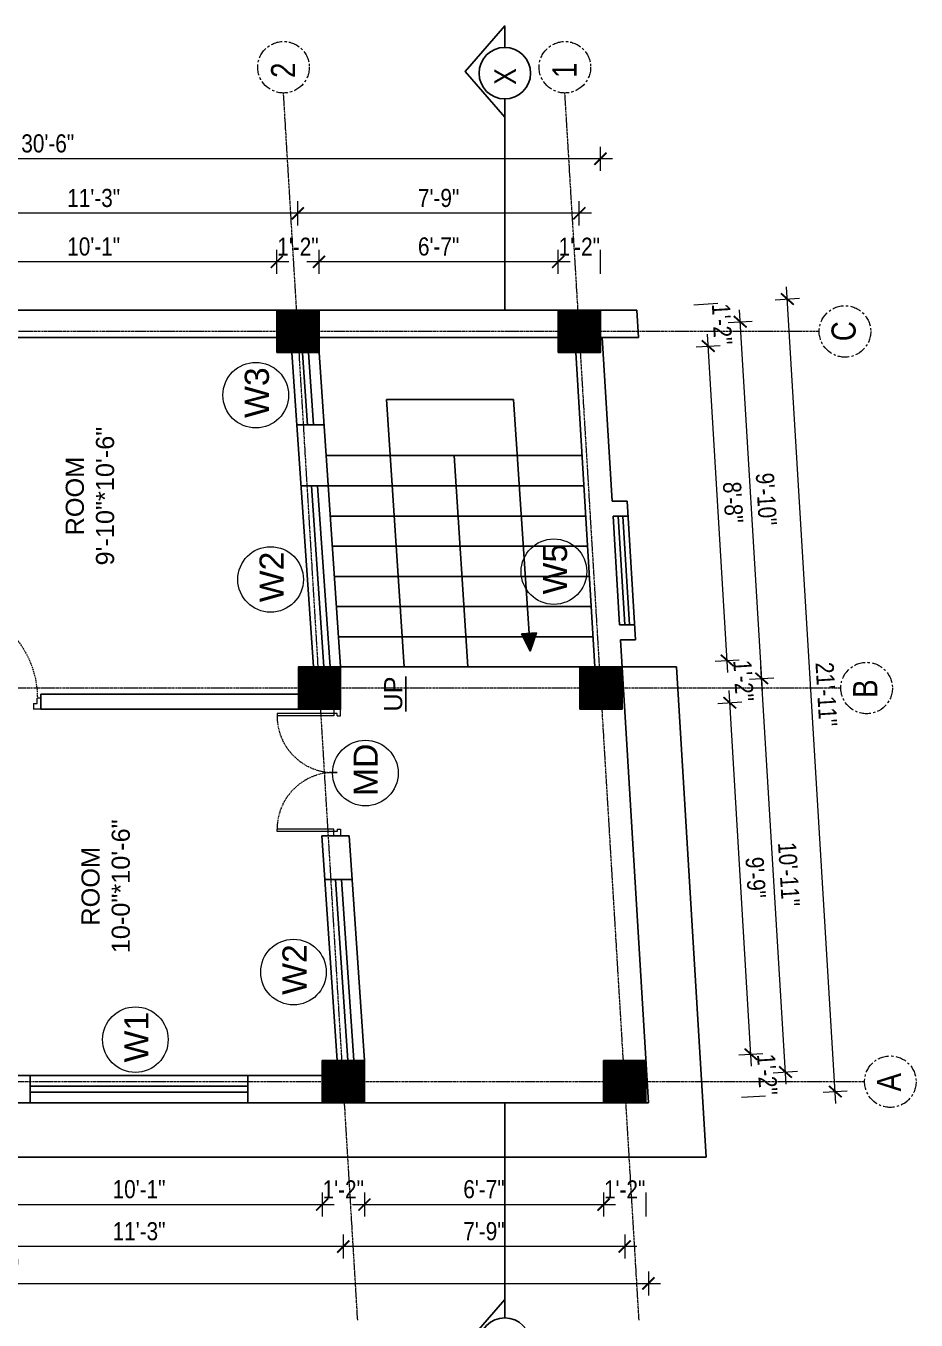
# Model space of a CAD drawing. Header units: inches. Extents: x -10117506 to -5032697, y -6529230 to -3253155.
# Drawn here: x -5060115 to -5059820.3, y -3255566.9 to -3255138.1 of the extents above; entities that cross this region are included whole.
import ezdxf

# ---------------------------------------------------------------- set-up
doc = ezdxf.new("R2010")
doc.units = ezdxf.units.IN
doc.header["$LTSCALE"] = 2
doc.header["$MEASUREMENT"] = 0
doc.header["$PDMODE"] = 34
doc.linetypes.add('CENTER', pattern=[2, 1.25, -0.25, 0.25, -0.25])
doc.linetypes.add('HIDDEN', pattern=[0.375, 0.25, -0.125])
doc.layers.get('0').update_dxf_attribs({"linetype": 'CONTINUOUS'})
doc.layers.get('DEFPOINTS').update_dxf_attribs({"color": 141, "linetype": 'CONTINUOUS'})
doc.layers.add('A-Hatch', color=7, linetype='CONTINUOUS')
for name, color, linetype, lineweight in [('Annotate-Lite.w', 177, 'CONTINUOUS', 9), ('Annotations-Bold.w', 177, 'CONTINUOUS', 13), ('DIM 1-100', 4, 'CONTINUOUS', 13), ('Door-Window.w', 4, 'CONTINUOUS', 15), ('TEXT', 181, 'CONTINUOUS', 25)]:
    doc.layers.add(name, color=color, linetype=linetype, lineweight=lineweight)
doc.styles.add('ARAIL', font='ARIALN.TTF')
doc.styles.add('arial.', font='arial.ttf')
doc.styles.add('gaurav', font='arial.ttf')
doc.styles.get("Standard").update_dxf_attribs({"font": 'ARIALN.TTF'})
doc.dimstyles.new('1 by 96', dxfattribs={"dimtxt": 6, "dimasz": 4, "dimexe": 4, "dimexo": 4, "dimgap": 2, "dimtad": 1, "dimdec": 0, "dimzin": 0, "dimdsep": 46, "dimlunit": 4, "dimtxsty": 'Standard', "dimblk": 'ARCHTICK', "dimcen": 0, "dimdle": 4, "dimadec": 0, "dimazin": 0, "dimtfac": 1, "dimtdec": 0, "dimtix": 1, "dimtofl": 0, "dimtmove": 1, "dimatfit": 3, "dimldrblk": 'ARCHTICK', "dimfxl": 4, "dimfxlon": 1, "dimtolj": 1, "dimtzin": 0, "dimlwd": -1, "dimlwe": -1, "dimarcsym": 0})

# ---------------------------------------------------------------- blocks, each defined once
blk = doc.blocks.new('FDFDRE')
at = {"ltscale": 3}
for p, q in [((165701.11, -58637.82), (165701.1, -58641.5)), ((165701.1, -58641.5), (165703.55, -58641.5)), ((165704.78, -58637.83), (165701.11, -58637.82)), ((165703.55, -58641.5), (165703.53, -58672.63)), ((165704.78, -58639.66), (165703.55, -58639.66)), ((165703.55, -58639.66), (165703.55, -58641.5)), ((165703.55, -58641.5), (165704.78, -58641.5)), ((165704.78, -58641.5), (165704.76, -58672.65)), ((165704.78, -58639.66), (165704.78, -58637.83)), ((165766.98, -58637.83), (165770.65, -58637.82)), ((165766.98, -58639.66), (165766.98, -58637.83)), ((165766.98, -58639.66), (165768.2, -58639.66)), ((165766.98, -58641.5), (165767, -58672.65)), ((165768.2, -58641.5), (165766.98, -58641.5)), ((165768.2, -58639.66), (165768.2, -58641.5)), ((165770.65, -58641.5), (165768.2, -58641.5)), ((165768.2, -58641.5), (165768.22, -58672.63)), ((165770.65, -58637.82), (165770.65, -58641.5)), ((165703.53, -58672.63), (165704.76, -58672.65)), ((165768.22, -58672.63), (165767, -58672.65))]:
    blk.add_line(p, q, dxfattribs=at)
at = {"layer": 'Door-Window.w', "color": 9, "linetype": 'HIDDEN', "lineweight": 18}
for centre, start, end in [((165704.78, -58641.5), 269.96183, 3.38353), ((165766.98, -58641.5), 176.61647, 270.03817)]:
    blk.add_arc(centre, 31.16, start, end, dxfattribs=at)
blk = doc.blocks.new('3-0')
at = {"ltscale": 3}
for p, q in [((11063.05, 10097.68), (11065.97, 10099.9)), ((11063.05, 10097.68), (11064.53, 10095.73)), ((11065.99, 10096.84), (11064.53, 10095.73)), ((11065.25, 10097.81), (11066.71, 10098.92)), ((11065.99, 10096.84), (11065.25, 10097.81)), ((11065.97, 10099.9), (11066.71, 10098.92)), ((11085.5, 10074.13), (11110.32, 10092.96)), ((11111.05, 10091.97), (11110.32, 10092.96)), ((11086.24, 10073.15), (11111.05, 10091.97)), ((11084.04, 10073.02), (11082.57, 10071.91)), ((11082.57, 10071.91), (11084.79, 10068.98)), ((11084.04, 10073.02), (11084.78, 10072.04)), ((11084.78, 10072.04), (11086.24, 10073.15)), ((11084.79, 10068.98), (11087.72, 10071.2)), ((11086.24, 10073.15), (11085.5, 10074.13)), ((11087.72, 10071.2), (11086.24, 10073.15))]:
    blk.add_line(p, q, dxfattribs=at)
at = {"layer": 'Door-Window.w', "color": 9, "linetype": 'HIDDEN', "lineweight": 18}
blk.add_arc((11085.5, 10074.13), 31.16, 37.1906, 127.1465, dxfattribs=at)
blk = doc.blocks.new('_ArchTick')
at = {"color": 0, "linetype": 'ByBlock', "const_width": 0.15}
blk.add_lwpolyline([(-0.5, -0.5), (0.5, 0.5)], dxfattribs=at)
blk = doc.blocks.new('*D1509')
at = {"layer": 'DEFPOINTS', "color": 0, "ltscale": 0.5, "transparency": 16777216}
for p in [(-5060138.18, -3255494.88), (-5060016.93, -3255494.88), (-5060016.93, -3255528.59)]:
    blk.add_point(p, dxfattribs=at)
at = {"layer": 'DIM 1-100', "color": 0, "ltscale": 0.5, "transparency": 16777216}
for p, q in [((-5060138.18, -3255524.59), (-5060138.18, -3255532.59)), ((-5060016.93, -3255524.59), (-5060016.93, -3255532.59)), ((-5060142.18, -3255528.59), (-5060012.93, -3255528.59))]:
    blk.add_line(p, q, dxfattribs=at)
at = {"layer": 'DIM 1-100', "color": 0, "ltscale": 0.5, "transparency": 16777216, "xscale": 4, "yscale": 4, "zscale": 4, "rotation": 180}
blk.add_blockref('_ArchTick', (-5060138.18, -3255528.59), dxfattribs=at)
at = {"layer": 'DIM 1-100', "color": 0, "ltscale": 0.5, "transparency": 16777216, "xscale": 4, "yscale": 4, "zscale": 4}
blk.add_blockref('_ArchTick', (-5060016.93, -3255528.59), dxfattribs=at)
at = {"layer": 'DIM 1-100', "color": 0, "ltscale": 0.5, "transparency": 16777216, "insert": (-5060077.55, -3255523.53), "char_height": 6, "attachment_point": 5}
blk.add_mtext('\\A1;10\'-1"', dxfattribs=at)
blk = doc.blocks.new('*D1510')
at = {"layer": 'DEFPOINTS', "color": 0, "ltscale": 0.5, "transparency": 16777216}
for p in [(-5060016.93, -3255494.88), (-5060002.93, -3255494.88), (-5060002.93, -3255528.59)]:
    blk.add_point(p, dxfattribs=at)
at = {"layer": 'DIM 1-100', "color": 0, "ltscale": 0.5, "transparency": 16777216}
for p, q in [((-5060016.93, -3255524.59), (-5060016.93, -3255532.59)), ((-5060002.93, -3255524.59), (-5060002.93, -3255532.59))]:
    blk.add_line(p, q, dxfattribs=at)
at = {"layer": 'DIM 1-100', "color": 0, "ltscale": 0.5, "transparency": 16777216, "insert": (-5060009.93, -3255523.58), "char_height": 6, "attachment_point": 5}
blk.add_mtext('\\A1;1\'-2"', dxfattribs=at)
blk = doc.blocks.new('*D1511')
at = {"layer": 'DEFPOINTS', "color": 0, "ltscale": 0.5, "transparency": 16777216}
for p in [(-5060002.93, -3255494.88), (-5059923.76, -3255494.88), (-5059923.76, -3255528.59)]:
    blk.add_point(p, dxfattribs=at)
at = {"layer": 'DIM 1-100', "color": 0, "ltscale": 0.5, "transparency": 16777216}
for p, q in [((-5060002.93, -3255524.59), (-5060002.93, -3255532.59)), ((-5059923.76, -3255524.59), (-5059923.76, -3255532.59)), ((-5060006.93, -3255528.59), (-5059919.76, -3255528.59))]:
    blk.add_line(p, q, dxfattribs=at)
at = {"layer": 'DIM 1-100', "color": 0, "ltscale": 0.5, "transparency": 16777216, "xscale": 4, "yscale": 4, "zscale": 4, "rotation": 180}
blk.add_blockref('_ArchTick', (-5060002.93, -3255528.59), dxfattribs=at)
at = {"layer": 'DIM 1-100', "color": 0, "ltscale": 0.5, "transparency": 16777216, "xscale": 4, "yscale": 4, "zscale": 4}
blk.add_blockref('_ArchTick', (-5059923.76, -3255528.59), dxfattribs=at)
at = {"layer": 'DIM 1-100', "color": 0, "ltscale": 0.5, "transparency": 16777216, "insert": (-5059963.34, -3255523.53), "char_height": 6, "attachment_point": 5}
blk.add_mtext('\\A1;6\'-7"', dxfattribs=at)
blk = doc.blocks.new('*D1512')
at = {"layer": 'DEFPOINTS', "color": 0, "ltscale": 0.5, "transparency": 16777216}
for p in [(-5059923.76, -3255494.88), (-5059909.76, -3255494.88), (-5059909.76, -3255528.59)]:
    blk.add_point(p, dxfattribs=at)
at = {"layer": 'DIM 1-100', "color": 0, "ltscale": 0.5, "transparency": 16777216}
for p, q in [((-5059923.76, -3255524.59), (-5059923.76, -3255532.59)), ((-5059909.76, -3255524.59), (-5059909.76, -3255532.59))]:
    blk.add_line(p, q, dxfattribs=at)
at = {"layer": 'DIM 1-100', "color": 0, "ltscale": 0.5, "transparency": 16777216, "insert": (-5059916.76, -3255523.58), "char_height": 6, "attachment_point": 5}
blk.add_mtext('\\A1;1\'-2"', dxfattribs=at)
blk = doc.blocks.new('*D1513')
at = {"layer": 'DEFPOINTS', "color": 0, "ltscale": 0.5, "transparency": 16777216}
for p in [(-5060009.93, -3255487.88), (-5059916.76, -3255487.88), (-5060009.93, -3255542.52)]:
    blk.add_point(p, dxfattribs=at)
at = {"layer": 'DIM 1-100', "color": 0, "ltscale": 0.5, "transparency": 16777216}
for p, q in [((-5060009.93, -3255538.52), (-5060009.93, -3255546.52)), ((-5059916.76, -3255538.52), (-5059916.76, -3255546.52)), ((-5059912.76, -3255542.52), (-5060013.93, -3255542.52))]:
    blk.add_line(p, q, dxfattribs=at)
at = {"layer": 'DIM 1-100', "color": 0, "ltscale": 0.5, "transparency": 16777216, "xscale": 4, "yscale": 4, "zscale": 4, "rotation": 180}
blk.add_blockref('_ArchTick', (-5060009.93, -3255542.52), dxfattribs=at)
at = {"layer": 'DIM 1-100', "color": 0, "ltscale": 0.5, "transparency": 16777216, "xscale": 4, "yscale": 4, "zscale": 4}
blk.add_blockref('_ArchTick', (-5059916.76, -3255542.52), dxfattribs=at)
at = {"layer": 'DIM 1-100', "color": 0, "ltscale": 0.5, "transparency": 16777216, "insert": (-5059963.34, -3255537.46), "char_height": 6, "attachment_point": 5}
blk.add_mtext('\\A1;7\'-9"', dxfattribs=at)
blk = doc.blocks.new('*D1514')
at = {"layer": 'DEFPOINTS', "color": 0, "ltscale": 0.5, "transparency": 16777216}
for p in [(-5060145.18, -3255487.88), (-5060009.93, -3255487.88), (-5060145.18, -3255542.52)]:
    blk.add_point(p, dxfattribs=at)
at = {"layer": 'DIM 1-100', "color": 0, "ltscale": 0.5, "transparency": 16777216}
for p, q in [((-5060145.18, -3255538.52), (-5060145.18, -3255546.52)), ((-5060009.93, -3255538.52), (-5060009.93, -3255546.52)), ((-5060005.93, -3255542.52), (-5060149.18, -3255542.52))]:
    blk.add_line(p, q, dxfattribs=at)
at = {"layer": 'DIM 1-100', "color": 0, "ltscale": 0.5, "transparency": 16777216, "xscale": 4, "yscale": 4, "zscale": 4, "rotation": 180}
blk.add_blockref('_ArchTick', (-5060145.18, -3255542.52), dxfattribs=at)
at = {"layer": 'DIM 1-100', "color": 0, "ltscale": 0.5, "transparency": 16777216, "xscale": 4, "yscale": 4, "zscale": 4}
blk.add_blockref('_ArchTick', (-5060009.93, -3255542.52), dxfattribs=at)
at = {"layer": 'DIM 1-100', "color": 0, "ltscale": 0.5, "transparency": 16777216, "insert": (-5060077.55, -3255537.46), "char_height": 6, "attachment_point": 5}
blk.add_mtext('\\A1;11\'-3"', dxfattribs=at)
blk = doc.blocks.new('*D1516')
at = {"layer": 'DEFPOINTS', "color": 0, "ltscale": 0.5, "transparency": 16777216}
for p in [(-5060342.97, -3255494.88), (-5059908.91, -3255494.88), (-5059908.91, -3255554.73)]:
    blk.add_point(p, dxfattribs=at)
at = {"layer": 'DIM 1-100', "color": 0, "ltscale": 0.5, "transparency": 16777216}
for p, q in [((-5060342.97, -3255550.73), (-5060342.97, -3255558.73)), ((-5059908.91, -3255550.73), (-5059908.91, -3255558.73)), ((-5060346.97, -3255554.73), (-5059904.91, -3255554.73))]:
    blk.add_line(p, q, dxfattribs=at)
at = {"layer": 'DIM 1-100', "color": 0, "ltscale": 0.5, "transparency": 16777216, "xscale": 4, "yscale": 4, "zscale": 4, "rotation": 180}
blk.add_blockref('_ArchTick', (-5060342.97, -3255554.73), dxfattribs=at)
at = {"layer": 'DIM 1-100', "color": 0, "ltscale": 0.5, "transparency": 16777216, "xscale": 4, "yscale": 4, "zscale": 4}
blk.add_blockref('_ArchTick', (-5059908.91, -3255554.73), dxfattribs=at)
at = {"layer": 'DIM 1-100', "color": 0, "ltscale": 0.5, "transparency": 16777216, "insert": (-5060125.94, -3255549.67), "char_height": 6, "attachment_point": 5}
blk.add_mtext('\\A1;36\'-2"', dxfattribs=at)
blk = doc.blocks.new('*D1517')
at = {"layer": 'DEFPOINTS', "color": 0, "ltscale": 0.5, "transparency": 16777216}
for p in [(-5059874.96, -3255478.79), (-5059909.76, -3255480.88), (-5059908.91, -3255494.88)]:
    blk.add_point(p, dxfattribs=at)
at = {"layer": 'DIM 1-100', "color": 0, "ltscale": 0.5, "transparency": 16777216}
for p, q in [((-5059878.96, -3255479.03), (-5059870.97, -3255478.55)), ((-5059878.11, -3255493.03), (-5059870.13, -3255492.55))]:
    blk.add_line(p, q, dxfattribs=at)
at = {"layer": 'DIM 1-100', "color": 0, "ltscale": 0.5, "transparency": 16777216, "insert": (-5059869.54, -3255485.49), "char_height": 6, "attachment_point": 5, "rotation": 273.4431}
blk.add_mtext('\\A1;1\'-2"', dxfattribs=at)
blk = doc.blocks.new('*D1518')
at = {"layer": 'DEFPOINTS', "color": 0, "ltscale": 0.5, "transparency": 16777216}
for p in [(-5059881.97, -3255362.32), (-5059917.61, -3255364.46), (-5059909.76, -3255480.88)]:
    blk.add_point(p, dxfattribs=at)
at = {"layer": 'DIM 1-100', "color": 0, "ltscale": 0.5, "transparency": 16777216}
for p, q in [((-5059874.72, -3255482.78), (-5059882.21, -3255358.32)), ((-5059885.96, -3255362.56), (-5059877.98, -3255362.08)), ((-5059878.96, -3255479.03), (-5059870.97, -3255478.55))]:
    blk.add_line(p, q, dxfattribs=at)
at = {"layer": 'DIM 1-100', "color": 0, "ltscale": 0.5, "transparency": 16777216, "xscale": 4, "yscale": 4, "zscale": 4}
for p, rotation in [((-5059881.97, -3255362.32), 93.44314890469491), ((-5059874.96, -3255478.79), 273.4431489046949)]:
    blk.add_blockref('_ArchTick', p, dxfattribs=dict(at, rotation=rotation))
at = {"layer": 'DIM 1-100', "color": 0, "ltscale": 0.5, "transparency": 16777216, "insert": (-5059873.41, -3255420.25), "char_height": 6, "attachment_point": 5, "rotation": 273.4431}
blk.add_mtext('\\A1;9\'-9"', dxfattribs=at)
blk = doc.blocks.new('*D1519')
at = {"layer": 'DEFPOINTS', "color": 0, "ltscale": 0.5, "transparency": 16777216}
for p in [(-5059882.81, -3255348.31), (-5059917.61, -3255350.4), (-5059917.61, -3255364.46)]:
    blk.add_point(p, dxfattribs=at)
at = {"layer": 'DIM 1-100', "color": 0, "ltscale": 0.5, "transparency": 16777216}
for p, q in [((-5059886.81, -3255348.55), (-5059878.82, -3255348.07)), ((-5059885.96, -3255362.56), (-5059877.98, -3255362.08))]:
    blk.add_line(p, q, dxfattribs=at)
at = {"layer": 'DIM 1-100', "color": 0, "ltscale": 0.5, "transparency": 16777216, "insert": (-5059877.39, -3255355.01), "char_height": 6, "attachment_point": 5, "rotation": 273.4431}
blk.add_mtext('\\A1;1\'-2"', dxfattribs=at)
blk = doc.blocks.new('*D1520')
at = {"layer": 'DEFPOINTS', "color": 0, "ltscale": 0.5, "transparency": 16777216}
for p in [(-5059924.78, -3255246.3), (-5059889.08, -3255244.15), (-5059917.61, -3255350.4)]:
    blk.add_point(p, dxfattribs=at)
at = {"layer": 'DIM 1-100', "color": 0, "ltscale": 0.5, "transparency": 16777216}
for p, q in [((-5059882.57, -3255352.3), (-5059889.32, -3255240.16)), ((-5059893.07, -3255244.39), (-5059885.09, -3255243.91)), ((-5059886.81, -3255348.55), (-5059878.82, -3255348.07))]:
    blk.add_line(p, q, dxfattribs=at)
at = {"layer": 'DIM 1-100', "color": 0, "ltscale": 0.5, "transparency": 16777216, "xscale": 4, "yscale": 4, "zscale": 4}
for p, rotation in [((-5059889.08, -3255244.15), 93.44314890469491), ((-5059882.81, -3255348.31), 273.4431489046949)]:
    blk.add_blockref('_ArchTick', p, dxfattribs=dict(at, rotation=rotation))
at = {"layer": 'DIM 1-100', "color": 0, "ltscale": 0.5, "transparency": 16777216, "insert": (-5059880.89, -3255295.93), "char_height": 6, "attachment_point": 5, "rotation": 273.4431}
blk.add_mtext('\\A1;8\'-8"', dxfattribs=at)
blk = doc.blocks.new('*D1521')
at = {"layer": 'DEFPOINTS', "color": 0, "ltscale": 0.5, "transparency": 16777216}
for p in [(-5059889.92, -3255230.2), (-5059924.78, -3255232.3), (-5059924.78, -3255246.3)]:
    blk.add_point(p, dxfattribs=at)
at = {"layer": 'DIM 1-100', "color": 0, "ltscale": 0.5, "transparency": 16777216}
for p, q in [((-5059893.91, -3255230.44), (-5059885.93, -3255229.96)), ((-5059893.07, -3255244.39), (-5059885.09, -3255243.91))]:
    blk.add_line(p, q, dxfattribs=at)
at = {"layer": 'DIM 1-100', "color": 0, "ltscale": 0.5, "transparency": 16777216, "insert": (-5059884.5, -3255236.88), "char_height": 6, "attachment_point": 5, "rotation": 273.4431}
blk.add_mtext('\\A1;1\'-2"', dxfattribs=at)
blk = doc.blocks.new('*D1522')
at = {"layer": 'DEFPOINTS', "color": 0, "ltscale": 0.5, "transparency": 16777216}
for p in [(-5059871.39, -3255354.26), (-5059924.61, -3255357.46), (-5059916.76, -3255487.88)]:
    blk.add_point(p, dxfattribs=at)
at = {"layer": 'DIM 1-100', "color": 0, "ltscale": 0.5, "transparency": 16777216}
for p, q in [((-5059863.3, -3255488.68), (-5059871.63, -3255350.27)), ((-5059875.38, -3255354.5), (-5059867.4, -3255354.02)), ((-5059867.54, -3255484.92), (-5059859.55, -3255484.44))]:
    blk.add_line(p, q, dxfattribs=at)
at = {"layer": 'DIM 1-100', "color": 0, "ltscale": 0.5, "transparency": 16777216, "xscale": 4, "yscale": 4, "zscale": 4}
for p, rotation in [((-5059871.39, -3255354.26), 93.44314890062256), ((-5059863.54, -3255484.68), 273.4431489006226)]:
    blk.add_blockref('_ArchTick', p, dxfattribs=dict(at, rotation=rotation))
at = {"layer": 'DIM 1-100', "color": 0, "ltscale": 0.5, "transparency": 16777216, "insert": (-5059862.41, -3255419.17), "char_height": 6, "attachment_point": 5, "rotation": 273.4431}
blk.add_mtext('\\A1;10\'-11"', dxfattribs=at)
blk = doc.blocks.new('*D1523')
at = {"layer": 'DEFPOINTS', "color": 0, "ltscale": 0.5, "transparency": 16777216}
for p in [(-5059878.5, -3255236.09), (-5059931.78, -3255239.3), (-5059924.61, -3255357.46)]:
    blk.add_point(p, dxfattribs=at)
at = {"layer": 'DIM 1-100', "color": 0, "ltscale": 0.5, "transparency": 16777216}
for p, q in [((-5059871.15, -3255358.25), (-5059878.74, -3255232.1)), ((-5059882.49, -3255236.33), (-5059874.51, -3255235.85)), ((-5059875.38, -3255354.5), (-5059867.4, -3255354.02))]:
    blk.add_line(p, q, dxfattribs=at)
at = {"layer": 'DIM 1-100', "color": 0, "ltscale": 0.5, "transparency": 16777216, "xscale": 4, "yscale": 4, "zscale": 4}
for p, rotation in [((-5059878.5, -3255236.09), 93.44314890469491), ((-5059871.39, -3255354.26), 273.4431489046949)]:
    blk.add_blockref('_ArchTick', p, dxfattribs=dict(at, rotation=rotation))
at = {"layer": 'DIM 1-100', "color": 0, "ltscale": 0.5, "transparency": 16777216, "insert": (-5059869.89, -3255294.87), "char_height": 6, "attachment_point": 5, "rotation": 273.4431}
blk.add_mtext('\\A1;9\'-10"', dxfattribs=at)
blk = doc.blocks.new('*D1524')
at = {"layer": 'DEFPOINTS', "color": 0, "ltscale": 0.5, "transparency": 16777216}
for p in [(-5059862.9, -3255228.56), (-5059924.78, -3255232.3), (-5059908.91, -3255494.88)]:
    blk.add_point(p, dxfattribs=at)
at = {"layer": 'DIM 1-100', "color": 0, "ltscale": 0.5, "transparency": 16777216}
for p, q in [((-5059846.79, -3255495.14), (-5059863.14, -3255224.57)), ((-5059866.89, -3255228.8), (-5059858.9, -3255228.32)), ((-5059851.03, -3255491.39), (-5059843.04, -3255490.91))]:
    blk.add_line(p, q, dxfattribs=at)
at = {"layer": 'DIM 1-100', "color": 0, "ltscale": 0.5, "transparency": 16777216, "xscale": 4, "yscale": 4, "zscale": 4}
for p, rotation in [((-5059862.9, -3255228.56), 93.45713446702192), ((-5059847.03, -3255491.15), 273.4571344670219)]:
    blk.add_blockref('_ArchTick', p, dxfattribs=dict(at, rotation=rotation))
at = {"layer": 'DIM 1-100', "color": 0, "ltscale": 0.5, "transparency": 16777216, "insert": (-5059849.96, -3255359.55), "char_height": 6, "attachment_point": 5, "rotation": 273.4571}
blk.add_mtext('\\A1;21\'-11"', dxfattribs=at)
blk = doc.blocks.new('*D1525')
at = {"layer": 'DEFPOINTS', "color": 0, "ltscale": 0.5, "transparency": 16777216}
for p in [(-5059938.78, -3255216.25), (-5059938.78, -3255232.3), (-5059924.78, -3255232.3)]:
    blk.add_point(p, dxfattribs=at)
at = {"layer": 'DIM 1-100', "color": 0, "ltscale": 0.5, "transparency": 16777216}
for p, q in [((-5059938.78, -3255220.25), (-5059938.78, -3255212.25)), ((-5059924.78, -3255220.25), (-5059924.78, -3255212.25))]:
    blk.add_line(p, q, dxfattribs=at)
at = {"layer": 'DIM 1-100', "color": 0, "ltscale": 0.5, "transparency": 16777216, "insert": (-5059931.78, -3255211.24), "char_height": 6, "attachment_point": 5}
blk.add_mtext('\\A1;1\'-2"', dxfattribs=at)
blk = doc.blocks.new('*D1526')
at = {"layer": 'DEFPOINTS', "color": 0, "ltscale": 0.5, "transparency": 16777216}
for p in [(-5060017.95, -3255216.25), (-5060017.95, -3255232.3), (-5059938.78, -3255232.3)]:
    blk.add_point(p, dxfattribs=at)
at = {"layer": 'DIM 1-100', "color": 0, "ltscale": 0.5, "transparency": 16777216}
for p, q in [((-5060017.95, -3255220.25), (-5060017.95, -3255212.25)), ((-5059938.78, -3255220.25), (-5059938.78, -3255212.25)), ((-5059934.78, -3255216.25), (-5060021.95, -3255216.25))]:
    blk.add_line(p, q, dxfattribs=at)
at = {"layer": 'DIM 1-100', "color": 0, "ltscale": 0.5, "transparency": 16777216, "xscale": 4, "yscale": 4, "zscale": 4, "rotation": 180}
blk.add_blockref('_ArchTick', (-5060017.95, -3255216.25), dxfattribs=at)
at = {"layer": 'DIM 1-100', "color": 0, "ltscale": 0.5, "transparency": 16777216, "xscale": 4, "yscale": 4, "zscale": 4}
blk.add_blockref('_ArchTick', (-5059938.78, -3255216.25), dxfattribs=at)
at = {"layer": 'DIM 1-100', "color": 0, "ltscale": 0.5, "transparency": 16777216, "insert": (-5059978.36, -3255211.19), "char_height": 6, "attachment_point": 5}
blk.add_mtext('\\A1;6\'-7"', dxfattribs=at)
blk = doc.blocks.new('*D1527')
at = {"layer": 'DEFPOINTS', "color": 0, "ltscale": 0.5, "transparency": 16777216}
for p in [(-5060031.95, -3255216.25), (-5060031.95, -3255232.3), (-5060017.95, -3255232.3)]:
    blk.add_point(p, dxfattribs=at)
at = {"layer": 'DIM 1-100', "color": 0, "ltscale": 0.5, "transparency": 16777216}
for p, q in [((-5060031.95, -3255220.25), (-5060031.95, -3255212.25)), ((-5060017.95, -3255220.25), (-5060017.95, -3255212.25))]:
    blk.add_line(p, q, dxfattribs=at)
at = {"layer": 'DIM 1-100', "color": 0, "ltscale": 0.5, "transparency": 16777216, "insert": (-5060024.95, -3255211.24), "char_height": 6, "attachment_point": 5}
blk.add_mtext('\\A1;1\'-2"', dxfattribs=at)
blk = doc.blocks.new('*D1528')
at = {"layer": 'DEFPOINTS', "color": 0, "ltscale": 0.5, "transparency": 16777216}
for p in [(-5060153.19, -3255216.25), (-5060153.19, -3255232.31), (-5060031.95, -3255232.3)]:
    blk.add_point(p, dxfattribs=at)
at = {"layer": 'DIM 1-100', "color": 0, "ltscale": 0.5, "transparency": 16777216}
for p, q in [((-5060153.19, -3255220.25), (-5060153.19, -3255212.25)), ((-5060031.95, -3255220.25), (-5060031.95, -3255212.25)), ((-5060027.95, -3255216.25), (-5060157.19, -3255216.25))]:
    blk.add_line(p, q, dxfattribs=at)
at = {"layer": 'DIM 1-100', "color": 0, "ltscale": 0.5, "transparency": 16777216, "xscale": 4, "yscale": 4, "zscale": 4, "rotation": 180}
blk.add_blockref('_ArchTick', (-5060153.19, -3255216.25), dxfattribs=at)
at = {"layer": 'DIM 1-100', "color": 0, "ltscale": 0.5, "transparency": 16777216, "xscale": 4, "yscale": 4, "zscale": 4}
blk.add_blockref('_ArchTick', (-5060031.95, -3255216.25), dxfattribs=at)
at = {"layer": 'DIM 1-100', "color": 0, "ltscale": 0.5, "transparency": 16777216, "insert": (-5060092.57, -3255211.19), "char_height": 6, "attachment_point": 5}
blk.add_mtext('\\A1;10\'-1"', dxfattribs=at)
blk = doc.blocks.new('*D1534')
at = {"layer": 'DEFPOINTS', "color": 0, "ltscale": 0.5, "transparency": 16777216}
for p in [(-5060024.95, -3255200.17), (-5060024.95, -3255239.3), (-5059931.78, -3255239.3)]:
    blk.add_point(p, dxfattribs=at)
at = {"layer": 'DIM 1-100', "color": 0, "ltscale": 0.5, "transparency": 16777216}
for p, q in [((-5059927.78, -3255200.17), (-5060028.95, -3255200.17)), ((-5060024.95, -3255204.17), (-5060024.95, -3255196.17)), ((-5059931.78, -3255204.17), (-5059931.78, -3255196.17))]:
    blk.add_line(p, q, dxfattribs=at)
at = {"layer": 'DIM 1-100', "color": 0, "ltscale": 0.5, "transparency": 16777216, "xscale": 4, "yscale": 4, "zscale": 4, "rotation": 180}
blk.add_blockref('_ArchTick', (-5060024.95, -3255200.17), dxfattribs=at)
at = {"layer": 'DIM 1-100', "color": 0, "ltscale": 0.5, "transparency": 16777216, "xscale": 4, "yscale": 4, "zscale": 4}
blk.add_blockref('_ArchTick', (-5059931.78, -3255200.17), dxfattribs=at)
at = {"layer": 'DIM 1-100', "color": 0, "ltscale": 0.5, "transparency": 16777216, "insert": (-5059978.36, -3255195.11), "char_height": 6, "attachment_point": 5}
blk.add_mtext('\\A1;7\'-9"', dxfattribs=at)
blk = doc.blocks.new('*D1535')
at = {"layer": 'DEFPOINTS', "color": 0, "ltscale": 0.5, "transparency": 16777216}
for p in [(-5060160.19, -3255200.17), (-5060160.19, -3255239.31), (-5060024.95, -3255239.3)]:
    blk.add_point(p, dxfattribs=at)
at = {"layer": 'DIM 1-100', "color": 0, "ltscale": 0.5, "transparency": 16777216}
for p, q in [((-5060020.95, -3255200.17), (-5060164.19, -3255200.17)), ((-5060160.19, -3255204.17), (-5060160.19, -3255196.17)), ((-5060024.95, -3255204.17), (-5060024.95, -3255196.17))]:
    blk.add_line(p, q, dxfattribs=at)
at = {"layer": 'DIM 1-100', "color": 0, "ltscale": 0.5, "transparency": 16777216, "xscale": 4, "yscale": 4, "zscale": 4, "rotation": 180}
blk.add_blockref('_ArchTick', (-5060160.19, -3255200.17), dxfattribs=at)
at = {"layer": 'DIM 1-100', "color": 0, "ltscale": 0.5, "transparency": 16777216, "xscale": 4, "yscale": 4, "zscale": 4}
blk.add_blockref('_ArchTick', (-5060024.95, -3255200.17), dxfattribs=at)
at = {"layer": 'DIM 1-100', "color": 0, "ltscale": 0.5, "transparency": 16777216, "insert": (-5060092.57, -3255195.11), "char_height": 6, "attachment_point": 5}
blk.add_mtext('\\A1;11\'-3"', dxfattribs=at)
blk = doc.blocks.new('*D1538')
at = {"layer": 'DEFPOINTS', "color": 0, "ltscale": 0.5, "transparency": 16777216}
for p in [(-5060290.78, -3255182.1), (-5060290.78, -3255232.3), (-5059924.78, -3255232.3)]:
    blk.add_point(p, dxfattribs=at)
at = {"layer": 'DIM 1-100', "color": 0, "ltscale": 0.5, "transparency": 16777216}
for p, q in [((-5060290.78, -3255186.1), (-5060290.78, -3255178.1)), ((-5059924.78, -3255186.1), (-5059924.78, -3255178.1)), ((-5059920.78, -3255182.1), (-5060294.78, -3255182.1))]:
    blk.add_line(p, q, dxfattribs=at)
at = {"layer": 'DIM 1-100', "color": 0, "ltscale": 0.5, "transparency": 16777216, "xscale": 4, "yscale": 4, "zscale": 4, "rotation": 180}
blk.add_blockref('_ArchTick', (-5060290.78, -3255182.1), dxfattribs=at)
at = {"layer": 'DIM 1-100', "color": 0, "ltscale": 0.5, "transparency": 16777216, "xscale": 4, "yscale": 4, "zscale": 4}
blk.add_blockref('_ArchTick', (-5059924.78, -3255182.1), dxfattribs=at)
at = {"layer": 'DIM 1-100', "color": 0, "ltscale": 0.5, "transparency": 16777216, "insert": (-5060107.78, -3255177.04), "char_height": 6, "attachment_point": 5}
blk.add_mtext('\\A1;30\'-6"', dxfattribs=at)

msp = doc.modelspace()

# ---------------------------------------------------------------- hatches: boundary and pattern name
at = {"layer": 'A-Hatch', "ltscale": 0.5}
h = msp.add_hatch(dxfattribs=at)
h.set_pattern_fill('ANSI31', color=256, angle=90)
h.set_pattern_definition([(135, (-8318417.64338, 1836057.41384), (-0.0883883476483, -0.0883883476483), [])])
h.paths.add_polyline_path([(-5060031.95, -3255232.3), (-5060031.95, -3255246.3), (-5060017.95, -3255246.3), (-5060017.95, -3255232.3)])
h = msp.add_hatch(dxfattribs=at)
h.set_pattern_fill('ANSI31', color=256, angle=90)
h.set_pattern_definition([(135, (-8318324.47383, 1836057.41384), (-0.0883883476483, -0.0883883476483), [])])
h.paths.add_polyline_path([(-5059938.78, -3255232.3), (-5059938.78, -3255246.3), (-5059924.78, -3255246.3), (-5059924.78, -3255232.3)])
h = msp.add_hatch(dxfattribs=at)
h.set_pattern_fill('ANSI31', color=256, angle=93.8047)
h.set_pattern_definition([(138.8046545382, (-8649374.93736, 1608464.26028), (-0.0823285417504, -0.0940585520474), [])])
h.paths.add_polyline_path([(-5059948.02, -3255345.28), (-5059945.91, -3255339.21), (-5059950.92, -3255339.54)])
h = msp.add_hatch(dxfattribs=at)
h.set_pattern_fill('ANSI31', color=256, angle=90)
h.set_pattern_definition([(135, (-8318410.51886, 1835939.2525), (-0.0883883476483, -0.0883883476483), [])])
h.paths.add_polyline_path([(-5060024.82, -3255350.46), (-5060024.82, -3255364.46), (-5060010.82, -3255364.46), (-5060010.82, -3255350.46)])
h = msp.add_hatch(dxfattribs=at)
h.set_pattern_fill('ANSI31', color=256, angle=90)
h.set_pattern_definition([(135, (-8318317.30355, 1835939.2525), (-0.0883883476483, -0.0883883476483), [])])
h.paths.add_polyline_path([(-5059931.61, -3255350.46), (-5059931.61, -3255364.46), (-5059917.61, -3255364.46), (-5059917.61, -3255350.46)])
h = msp.add_hatch(dxfattribs=at)
h.set_pattern_fill('ANSI31', color=256, angle=90)
h.set_pattern_definition([(135, (-8318402.62591, 1835808.82837), (-0.0883883476483, -0.0883883476483), [])])
h.paths.add_polyline_path([(-5060016.93, -3255480.88), (-5060016.93, -3255494.88), (-5060002.93, -3255494.88), (-5060002.93, -3255480.88)])
h = msp.add_hatch(dxfattribs=at)
h.set_pattern_fill('ANSI31', color=256, angle=90)
h.set_pattern_definition([(135, (-8318309.45636, 1835808.82837), (-0.0883883476483, -0.0883883476483), [])])
h.paths.add_polyline_path([(-5059923.76, -3255480.88), (-5059923.76, -3255494.88), (-5059909.76, -3255494.88), (-5059909.76, -3255480.88)])

# ---------------------------------------------------------------- linework, layer by layer
at = {"ltscale": 0.5}
for p, q in [((-5059924.78, -3255232.3), (-5060290.78, -3255232.3)), ((-5059924.78, -3255232.3), (-5059912.75, -3255232.3)), ((-5059912.21, -3255241.3), (-5059912.75, -3255232.3)), ((-5060031.95, -3255241.3), (-5060153.19, -3255241.3)), ((-5059938.78, -3255241.3), (-5060017.95, -3255241.3)), ((-5059924.78, -3255241.3), (-5059912.21, -3255241.3)), ((-5059920.92, -3255295.56), (-5059924.23, -3255241.3)), ((-5060019.83, -3255350.46), (-5060026.97, -3255246.3)), ((-5060026.97, -3255246.3), (-5060017.95, -3255246.3)), ((-5060021.81, -3255270.37), (-5060023.45, -3255246.37)), ((-5060019.81, -3255270.23), (-5060021.46, -3255246.23)), ((-5060010.81, -3255350.46), (-5060017.95, -3255246.3)), ((-5059926.65, -3255350.46), (-5059932.95, -3255246.3)), ((-5059989.77, -3255350.44), (-5059995.66, -3255261.88)), ((-5059995.66, -3255261.88), (-5059953.57, -3255261.88)), ((-5059953.57, -3255261.88), (-5059948.41, -3255339.38)), ((-5060025.32, -3255270.3), (-5060016.3, -3255270.3)), ((-5060015.61, -3255280.46), (-5059973.24, -3255280.46)), ((-5059973.24, -3255280.46), (-5059930.88, -3255280.46)), ((-5059973.24, -3255280.46), (-5059968.73, -3255350.46)), ((-5060023.94, -3255290.46), (-5060014.92, -3255290.46)), ((-5060020.43, -3255290.46), (-5060016.32, -3255350.46)), ((-5060018.43, -3255290.46), (-5060014.32, -3255350.46)), ((-5060014.92, -3255290.46), (-5059972.6, -3255290.46)), ((-5059972.6, -3255290.46), (-5059930.28, -3255290.46)), ((-5059920.92, -3255295.56), (-5059915.92, -3255295.56)), ((-5059913.14, -3255341.48), (-5059915.92, -3255295.56)), ((-5060014.23, -3255300.46), (-5059971.96, -3255300.46)), ((-5059971.96, -3255300.46), (-5059929.68, -3255300.46)), ((-5059920.62, -3255300.56), (-5059915.62, -3255300.56)), ((-5059918.45, -3255336.48), (-5059920.62, -3255300.56)), ((-5059916.7, -3255336.48), (-5059918.87, -3255300.56)), ((-5059915.19, -3255336.48), (-5059917.36, -3255300.56)), ((-5060013.55, -3255310.46), (-5059971.31, -3255310.46)), ((-5059971.31, -3255310.46), (-5059929.07, -3255310.46)), ((-5060012.86, -3255320.46), (-5059970.67, -3255320.46)), ((-5059970.67, -3255320.46), (-5059928.47, -3255320.46)), ((-5060012.18, -3255330.46), (-5059970.02, -3255330.46)), ((-5059970.02, -3255330.46), (-5059927.86, -3255330.46)), ((-5059918.45, -3255336.48), (-5059913.45, -3255336.48)), ((-5060011.49, -3255340.46), (-5059969.38, -3255340.46)), ((-5059969.38, -3255340.46), (-5059927.26, -3255340.46)), ((-5059950.92, -3255339.54), (-5059945.91, -3255339.21)), ((-5059948.02, -3255345.28), (-5059950.92, -3255339.54)), ((-5059948.02, -3255345.28), (-5059945.91, -3255339.21)), ((-5059908.91, -3255494.88), (-5059918.14, -3255341.48)), ((-5059918.14, -3255341.48), (-5059913.14, -3255341.48)), ((-5060019.83, -3255350.46), (-5060010.81, -3255350.46)), ((-5060010.81, -3255350.46), (-5059926.65, -3255350.46)), ((-5059917.61, -3255350.4), (-5059899.57, -3255350.4)), ((-5059889.8, -3255512.88), (-5059899.57, -3255350.4)), ((-5060110.05, -3255359.46), (-5060024.81, -3255359.46)), ((-5060110.05, -3255364.46), (-5060110.05, -3255359.46)), ((-5060110.05, -3255364.46), (-5060024.81, -3255364.46)), ((-5060011.95, -3255480.88), (-5060016.99, -3255406.46)), ((-5060016.99, -3255406.46), (-5060007.97, -3255406.46)), ((-5060002.93, -3255480.88), (-5060007.97, -3255406.46)), ((-5060006.99, -3255420.88), (-5060016.01, -3255420.88)), ((-5060012.5, -3255420.88), (-5060008.44, -3255480.88)), ((-5060010.5, -3255420.88), (-5060006.44, -3255480.88)), ((-5060002.93, -3255480.88), (-5060011.95, -3255480.88)), ((-5060138.18, -3255485.88), (-5060016.93, -3255485.88)), ((-5060113.55, -3255485.88), (-5060113.55, -3255494.88)), ((-5060041.55, -3255485.88), (-5060041.55, -3255494.88)), ((-5060041.55, -3255489.38), (-5060113.55, -3255489.38)), ((-5060041.55, -3255491.38), (-5060113.55, -3255491.38)), ((-5060342.97, -3255494.88), (-5059908.91, -3255494.88)), ((-5060341.47, -3255512.88), (-5059889.8, -3255512.88))]:
    msp.add_line(p, q, dxfattribs=at)
for points in [[(-5060031.95, -3255246.3), (-5060031.95, -3255232.3), (-5060017.95, -3255232.3), (-5060017.95, -3255246.3)], [(-5059938.78, -3255246.3), (-5059938.78, -3255232.3), (-5059924.78, -3255232.3), (-5059924.78, -3255246.3)], [(-5060024.81, -3255364.46), (-5060024.81, -3255350.46), (-5060010.81, -3255350.46), (-5060010.81, -3255364.46)], [(-5059931.61, -3255364.46), (-5059931.61, -3255350.46), (-5059917.61, -3255350.46), (-5059917.61, -3255364.46)], [(-5060016.93, -3255494.88), (-5060016.93, -3255480.88), (-5060002.93, -3255480.88), (-5060002.93, -3255494.88)], [(-5059923.76, -3255494.88), (-5059923.76, -3255480.88), (-5059909.76, -3255480.88), (-5059909.76, -3255494.88)]]:
    msp.add_lwpolyline(points, close=True, dxfattribs=at)
at = {"layer": 'Annotate-Lite.w', "ltscale": 0.005}
for centre in [(-5060038.9, -3255260.42), (-5060034, -3255321.48), (-5059940.19, -3255318.89), (-5060002.61, -3255385.63), (-5060026.42, -3255451.57), (-5060078.77, -3255473.95)]:
    msp.add_circle(centre, 10.86, dxfattribs=at)
at = {"layer": 'Annotations-Bold.w', "linetype": 'CENTER', "ltscale": 0.3}
for p, q in [((-5060005.16, -3255566.88), (-5060029.72, -3255160.3)), ((-5059911.99, -3255566.88), (-5059936.55, -3255160.3)), ((-5059852.35, -3255239.3), (-5060430.57, -3255239.3)), ((-5059845.18, -3255357.46), (-5060423.4, -3255357.46)), ((-5059837.33, -3255487.88), (-5060415.55, -3255487.88))]:
    msp.add_line(p, q, dxfattribs=at)
at = {"layer": 'Annotations-Bold.w', "linetype": 'CENTER', "ltscale": 1.5}
for centre in [(-5060029.72, -3255151.77), (-5059936.55, -3255151.77), (-5059843.82, -3255239.3), (-5059836.65, -3255357.46), (-5059828.8, -3255487.88)]:
    msp.add_circle(centre, 8.53, dxfattribs=at)
at = {"layer": 'TEXT'}
for points in [[(-5059956.46, -3255145.2), (-5059956.46, -3255138.06), (-5059969.54, -3255153.2), (-5059956.46, -3255168.34)], [(-5059956.46, -3255232.3), (-5059956.46, -3255162.27)], [(-5059956.46, -3255494.88), (-5059956.46, -3255566.15)], [(-5059956.46, -3255583.22), (-5059956.46, -3255590.36), (-5059969.54, -3255575.22), (-5059956.46, -3255560.08)]]:
    msp.add_lwpolyline(points, dxfattribs=at)
for centre in [(-5059956.46, -3255153.74), (-5059956.46, -3255574.69)]:
    msp.add_circle(centre, 8.53, dxfattribs=at)

# ---------------------------------------------------------------- block references
at = {"layer": 'Door-Window.w', "linetype": 'ByBlock', "xscale": -0.9997910043702505, "yscale": 0.9997910037636757, "zscale": 0.9997910039624012, "rotation": 307.190595210246}
msp.add_blockref('3-0', (-5061466.61, -3270278.22), dxfattribs=at)
at = {"layer": 'Door-Window.w', "ltscale": 0.005, "xscale": 0.6039383709430695, "yscale": 0.6039383709430695, "zscale": 0.6039383709985556, "rotation": 270}
msp.add_blockref('FDFDRE', (-5024597.19, -3155291.2), dxfattribs=at)

# ---------------------------------------------------------------- texts
at = {"layer": 'Annotate-Lite.w', "ltscale": 0.005, "char_height": 8, "attachment_point": 1, "rotation": 90, "style": 'gaurav'}
for s, insert in [('W3', (-5060042.55, -3255267.96)), ('W5', (-5059943.84, -3255326.43)), ('W2', (-5060037.65, -3255329.03)), ('MD', (-5060006.51, -3255393.24)), ('W2', (-5060030.07, -3255459.11)), ('W1', (-5060082.43, -3255481.5))]:
    msp.add_mtext_dynamic_manual_height_columns(s, width=8, gutter_width=100, heights=[0], dxfattribs=dict(at, insert=insert))
at = {"layer": 'Annotations-Bold.w', "linetype": 'CENTER', "ltscale": 1.5, "char_height": 8, "attachment_point": 1, "rotation": 90, "style": 'ARAIL'}
for s, insert in [('2', (-5060033.86, -3255155.3)), ('1', (-5059940.69, -3255155.3)), ('C', (-5059848.28, -3255242.53)), ('B', (-5059841.11, -3255360.7)), ('A', (-5059833.26, -3255491.12))]:
    msp.add_mtext_dynamic_manual_height_columns(s, width=6.5393, gutter_width=100, heights=[0], dxfattribs=dict(at, insert=insert))
at = {"layer": 'TEXT', "insert": (-5059959.96, -3255157.57), "char_height": 7.2, "attachment_point": 1, "rotation": 90, "style": 'ARAIL'}
msp.add_mtext_dynamic_manual_height_columns('X', width=125.4648, gutter_width=90, heights=[0], dxfattribs=at)
at = {"layer": 'TEXT', "lineweight": -2, "char_height": 6, "attachment_point": 5, "rotation": 90, "style": 'arial.'}
for s, insert in [('ROOM\\P9\'-10"*10\'-6"', (-5060093.78, -3255293.86)), ('ROOM\\P10-0"*10\'-6"', (-5060088.57, -3255423.15))]:
    msp.add_mtext_dynamic_manual_height_columns(s, width=45.7314, gutter_width=30, heights=[0], dxfattribs=dict(at, insert=insert))
at = {"layer": 'TEXT', "lineweight": -2, "insert": (-5059993.36, -3255359.45), "char_height": 6, "width": 127.5059, "attachment_point": 5, "rotation": 90, "style": 'arial.'}
msp.add_mtext('{\\LUP}', dxfattribs=at)

# ---------------------------------------------------------------- dimensions: what is measured, and where the dimension line sits
at = {"layer": 'DIM 1-100', "ltscale": 0.5}
for base, p1, p2, angle, picture, middle in [((-5060290.78, -3255182.1), (-5059924.78, -3255232.3), (-5060290.78, -3255232.3), 180, '*D1538', (-5060107.78, -3255177.04)), ((-5060160.19, -3255200.17), (-5060024.95, -3255239.3), (-5060160.19, -3255239.31), 180, '*D1535', (-5060092.57, -3255195.11)), ((-5060024.95, -3255200.17), (-5059931.78, -3255239.3), (-5060024.95, -3255239.3), 180, '*D1534', (-5059978.36, -3255195.11)), ((-5060153.19, -3255216.25), (-5060031.95, -3255232.3), (-5060153.19, -3255232.31), 180, '*D1528', (-5060092.57, -3255211.19)), ((-5060031.95, -3255216.25), (-5060017.95, -3255232.3), (-5060031.95, -3255232.3), 180, '*D1527', (-5060024.95, -3255211.24)), ((-5060017.95, -3255216.25), (-5059938.78, -3255232.3), (-5060017.95, -3255232.3), 180, '*D1526', (-5059978.36, -3255211.19)), ((-5059938.78, -3255216.25), (-5059924.78, -3255232.3), (-5059938.78, -3255232.3), 180, '*D1525', (-5059931.78, -3255211.24)), ((-5059889.92, -3255230.2), (-5059924.78, -3255246.3), (-5059924.78, -3255232.3), 273.4431, '*D1521', (-5059884.5, -3255236.88)), ((-5059878.5, -3255236.09), (-5059924.61, -3255357.46), (-5059931.78, -3255239.3), 273.4431, '*D1523', (-5059869.89, -3255294.87)), ((-5059889.08, -3255244.15), (-5059917.61, -3255350.4), (-5059924.78, -3255246.3), 273.4431, '*D1520', (-5059880.89, -3255295.93)), ((-5059882.81, -3255348.31), (-5059917.61, -3255364.46), (-5059917.61, -3255350.4), 273.4431, '*D1519', (-5059877.39, -3255355.01)), ((-5059881.97, -3255362.32), (-5059909.76, -3255480.88), (-5059917.61, -3255364.46), 273.4431, '*D1518', (-5059873.41, -3255420.25)), ((-5060145.18, -3255542.52), (-5060009.93, -3255487.88), (-5060145.18, -3255487.88), 180, '*D1514', (-5060077.55, -3255537.46)), ((-5060009.93, -3255542.52), (-5059916.76, -3255487.88), (-5060009.93, -3255487.88), 180, '*D1513', (-5059963.34, -3255537.46)), ((-5059908.91, -3255554.73), (-5060342.97, -3255494.88), (-5059908.91, -3255494.88), 180, '*D1516', (-5060125.94, -3255549.67)), ((-5060016.93, -3255528.59), (-5060138.18, -3255494.88), (-5060016.93, -3255494.88), 180, '*D1509', (-5060077.55, -3255523.53)), ((-5060002.93, -3255528.59), (-5060016.93, -3255494.88), (-5060002.93, -3255494.88), 180, '*D1510', (-5060009.93, -3255523.58)), ((-5059923.76, -3255528.59), (-5060002.93, -3255494.88), (-5059923.76, -3255494.88), 180, '*D1511', (-5059963.34, -3255523.53)), ((-5059909.76, -3255528.59), (-5059923.76, -3255494.88), (-5059909.76, -3255494.88), 180, '*D1512', (-5059916.76, -3255523.58))]:
    dim = msp.add_linear_dim(base=base, p1=p1, p2=p2, angle=angle, dimstyle='1 by 96', dxfattribs=at)
    dim.commit()
    dim.dimension.update_dxf_attribs({"geometry": picture, "text_midpoint": middle})
for p1, p2, distance, picture, middle in [((-5059908.91, -3255494.88), (-5059924.78, -3255232.3), -61.99, '*D1524', (-5059849.96, -3255359.55)), ((-5059916.76, -3255487.88), (-5059924.61, -3255357.46), -53.31, '*D1522', (-5059862.41, -3255419.17)), ((-5059908.91, -3255494.88), (-5059909.76, -3255480.88), -34.86, '*D1517', (-5059869.54, -3255485.49))]:
    dim = msp.add_aligned_dim(p1=p1, p2=p2, distance=distance, dimstyle='1 by 96', dxfattribs=at)
    dim.commit()
    dim.dimension.update_dxf_attribs({"geometry": picture, "text_midpoint": middle})

doc.saveas('drawing.dxf')
